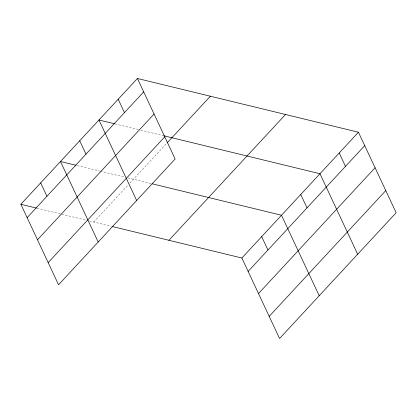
<?xml version="1.0" encoding="UTF-8"?>
<svg xmlns="http://www.w3.org/2000/svg" width="417" height="417" viewBox="0 0 417 417"><rect width="100%" height="100%" fill="white"/><g stroke="black" fill="none" stroke-linecap="round" stroke-linejoin="round"><path stroke-width="0.31" stroke-dasharray="2.08 1.56" d="M93.783 222.011L128.139 184.945M129.901 183.042L166.649 143.391M115.165 123.938L138.23 129.546M140.722 130.151L163.167 135.608M77.317 165.601L99.762 171.059M100.382 171.21L124.693 177.121M127.81 177.877L150.954 183.506M37.056 208.219L86.303 220.192M89.42 220.953L111.318 226.275"/><path stroke-width="0.63" d="M137.428 78.485L175.135 158.981L58.557 284.775L20.85 204.278L137.428 78.485L358.443 132.225L396.15 212.722L279.572 338.515L241.865 258.019L112.569 226.582M27.121 217.664L143.698 91.87M37.494 239.811L154.076 114.018M48.184 262.627L164.762 136.833M167.081 142.922L210.366 96.218M168.927 240.286L285.509 114.493M241.865 258.019L358.443 132.225M248.136 271.404L364.713 145.616M258.509 293.552L375.086 167.759M269.194 316.367L385.777 190.579M114.545 123.786L98.959 119.997L136.667 200.494M163.787 135.76L319.969 173.738L357.677 254.234M76.071 165.299L60.486 161.509L98.193 242.006M152.21 183.808L281.501 215.25L319.208 295.747M20.85 204.278L36.435 208.067M339.209 152.982L345.479 166.373M300.735 194.494L307.006 207.88M261.683 236.637L267.954 250.023M118.193 99.241L124.464 112.626M79.725 140.753L85.996 154.139M40.668 182.891L46.939 196.282"/></g></svg>
